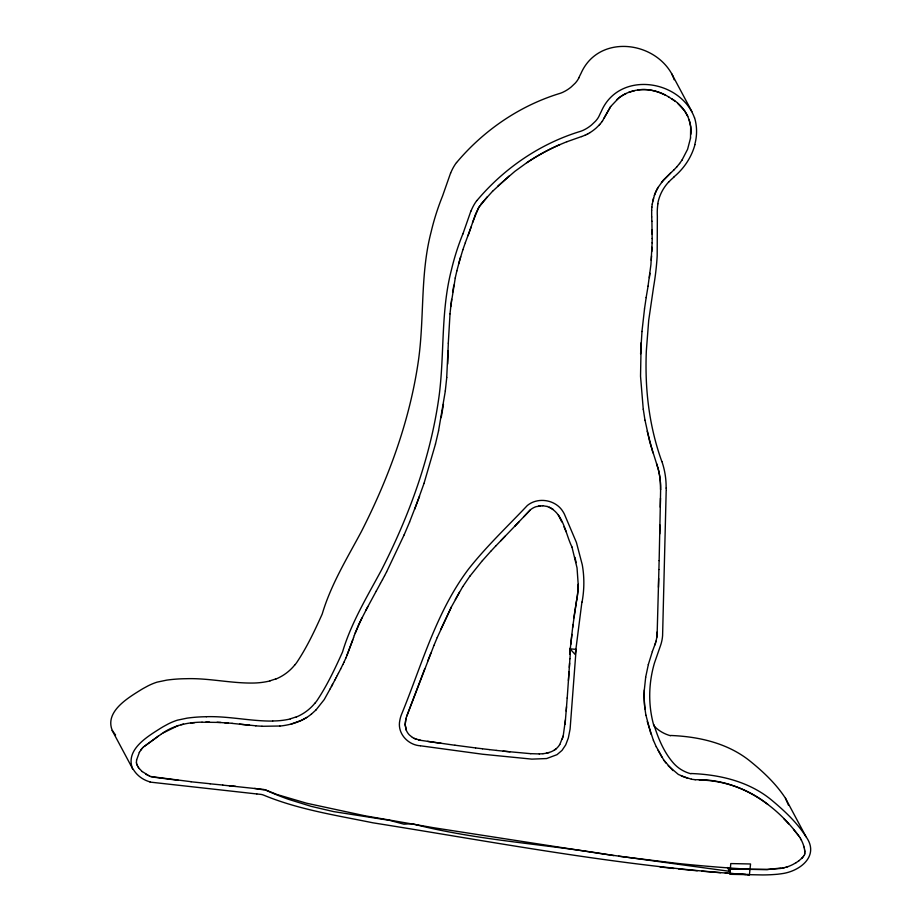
<?xml version="1.0" encoding="UTF-8"?>
<svg xmlns="http://www.w3.org/2000/svg" width="921" height="921" viewBox="0 0 921 921"><rect width="100%" height="100%" fill="white"/><g stroke="black" fill="none" stroke-linecap="round" stroke-linejoin="round"><path stroke-width="1.38" d="M652.16 238.551L651.907 221.19M666.228 488.095L666.205 490.11M690.52 138.023L690.669 126.799L689.115 119.661M690.911 134.201C692.155 119.834 684.096 106.203 671.939 98.892M652.103 242.891L652.195 238.493M136.412 762.369L136.596 760.021M660.622 489.339L660.288 507.206M651.665 210.276L651.677 216.965M660.472 498.238L659.148 560.59M666.182 490.928L662.59 635.72A42.861 39.684 -28.1 0 1 660.15 646.634L654.44 663.062A125.475 116.173 -28.1 0 0 653.576 724.712M659.747 533.927L659.943 525.016M448.343 343.119L446.708 377.552M658.918 569.489L659.114 560.647M658.457 587.31L658.895 569.558M648.027 286.212L650.928 264.569L652.137 242.833M658.665 578.469L657.203 631.921A56.987 52.762 -28.1 0 1 656.972 636.008L656.869 636.837M804.793 853.272L804.77 850.647M448.297 343.188L450.024 313.785M447.687 364.048L448.17 350.567M651.792 251.583L651.976 247.242M640.59 353.952L641.995 331.456M641.154 342.693L640.532 376.229L643.261 409.35M568.407 680.515L569.615 663.028M569.04 671.8L567.209 698.014M569.339 667.437L569.915 658.665M651.631 210.333L651.884 207.11M651.251 260.286L651.561 255.934M569.949 658.699L570.237 654.29M567.175 697.991L566.208 711.116M566.519 706.729L565.08 724.217M565.436 719.819L563.215 735.948L559.795 744.513M449.989 313.854L451.635 299.36M641.96 331.514L644.527 308.869M445.304 390.953L446.743 377.495M746.989 874.547L749.418 874.697L750.546 863.979L730.767 863.576L729.869 874.305L762.807 874.938A167.012 154.636 -28.1 0 0 777.6 874.236L780.881 873.822A32.569 30.163 -28.1 0 0 781.572 873.718C799.981 871.416 819.955 855.862 805.979 836.671L785.475 798.265C776.23 784.059 763.636 772.12 750.534 761.494C728.085 743.143 698.958 736.57 670.626 735.476M572.977 624.507L570.79 644.355M571.872 634.419L569.662 654.255L570.444 647.659M572.586 627.823L576.419 601.436A104.349 96.613 -28.1 0 0 578.192 584.282L577.041 567.9L571.953 546.982M450.714 306.624L455.273 277.958M651.849 207.179L652.264 204.048M649.386 277.612L649.95 273.295M645.679 677.28L644.309 690.048A124.427 115.206 -28.1 0 0 644.953 708.963M656.754 637.677L656.834 636.895M438.534 430.867L445.35 390.884M573.806 617.899L576.442 601.471A104.2 96.475 -28.1 0 0 578.215 584.317M644.493 308.938L646.185 297.529M804.62 854.377L804.827 853.203M656.719 637.735L656.086 641.039M657.905 203.829L657.859 204.163A64.47 59.692 -28.1 0 0 657.352 216.285L657.18 255.854A304.701 282.114 -28.1 0 1 653.622 286.707L648.706 320.324L646.335 350.878A394.752 365.487 -28.1 0 0 646.162 375.676C647.003 404.883 651.907 434.079 661.865 461.605M646.139 297.587L648.073 286.143M452.637 292.279L453.846 285.142M441.205 417.604L443.462 404.307M690.554 137.954L687.596 149.283L681.989 160.127M652.229 204.117L654.37 195.448A45.555 42.17 -28.1 0 1 658.078 187.458L663.488 179.952L673.873 169.959M645.633 677.349L648.361 664.478M581.911 602.081L575.222 654.543L570.053 648.891A6.62 6.125 -28.1 0 1 570.847 648.937L576.12 649.34L570.099 729.041L568.338 737.951L565.701 744.916L562.017 750.396L556.998 754.679L546.614 758.547L531.854 759.123L482.639 754.241L420.69 745.826M136.561 760.078L139.37 752.353M455.227 278.038L456.851 270.878M435.46 444.06L438.569 430.798M433.975 645.356L405.931 718.368L405.113 724.643L406.311 730.272A17.464 16.175 -28.1 0 0 409.385 734.97L412.424 737.422M405.965 718.403L405.136 724.677L406.334 730.307M652.77 201.146L653.484 198.257M456.816 270.947L460.65 256.752M656.12 640.981L654.819 645.022M435.495 444.003L424.028 483.341M458.6 263.878L462.883 249.706M648.326 664.536L652.379 651.515M562.247 739.103L563.192 735.914M655.683 642.605L652.333 651.573M472.519 222.594L478.483 207.87L487.359 196.76M471.149 226.969L465.312 242.741M265.467 789.919L277.163 794.57L306.681 803.239L365.107 815.822L433.469 827.703L602.058 853.813L729.513 871.312L730.261 868.94L767.135 869.528L784.416 867.674M804.298 855.333L804.655 854.308M424.063 483.283L414.692 509.232M352.789 639.83L345.951 657.882M462.837 249.787L465.358 242.672M353.583 637.562L346.895 655.671M353.537 637.62L354.401 635.294M354.343 635.363L358.833 624.219L367.905 606.479M419.562 496.258L409.557 522.08M424.696 668.911L406.714 716.216M355.172 633.107L361.849 618.083M468.075 235.649L475.639 213.856L479.668 205.924M427.735 661.036L430.821 653.185M462.883 233.98L470.884 211.093M433.975 645.333L437.222 637.574M450.588 173.067L442.575 195.954A258.398 239.241 -28.1 0 0 431.12 231.954C420.045 274.308 424.546 318.528 418.295 361.493C409.626 421.012 388.616 478.126 361.389 531.567C347.033 558.414 330.915 584.605 322.212 614.008C314.694 630.735 306.797 647.544 296.55 662.786A56.446 52.255 -28.1 0 1 295.572 664.041L294.662 665.169M404.135 534.859L409.603 522.023M437.222 637.551L451.371 606.985L462.699 586.654M404.169 534.802L386.624 571.837M440.56 629.814L451.394 607.02M345.985 657.813L343.89 662.349M604.176 117.876L610.623 106.583L618.751 98.04A34.86 32.27 -28.1 0 1 626.153 93.447C639.773 86.988 656.143 88.992 668.704 96.958M342.819 664.571L343.924 662.291M342.865 664.513L340.632 668.991M340.666 668.934L338.375 673.401M337.224 675.588L338.41 673.332M384.587 575.706L386.578 571.906M330.294 688.643L324.227 699.58L315.926 710.045M336.073 677.775L337.27 675.519M365.821 610.381L376.229 591.144M330.259 688.712L334.956 679.905M334.91 679.963L336.107 677.718M331.422 686.525L332.585 684.338M382.537 579.562L384.552 575.763M380.454 583.407L382.491 579.62M380.419 583.465L376.263 591.098M455.308 599.559L459.406 592.191M139.336 752.422L141.661 748.923M804.332 855.264L801.65 858.487M602.541 120.824L610.669 106.537M462.733 586.689L470.032 575.947M601.517 122.286L602.576 120.766M679.548 163.558L682.035 160.07M559.761 744.479C556.399 750.442 549.469 753.171 542.941 753.689M140.821 750.051L142.502 747.944M470.067 575.982L482.431 560.578M456.586 162.568C483.606 130.425 519.628 105.685 559.887 93.412A22.392 20.723 -28.1 0 0 562.063 92.607L562.558 92.399A28.367 26.272 -28.1 0 0 563.099 92.146L565.241 91.052A37.174 34.411 -28.1 0 0 571.239 86.942L575.165 83.212A28.16 26.076 -28.1 0 0 575.947 82.303A19.997 18.524 -28.1 0 0 578.825 77.928M476.894 200.594C503.914 168.451 539.925 143.711 580.184 131.438A22.392 20.723 -28.1 0 0 582.371 130.632L582.866 130.425A28.367 26.272 -28.1 0 0 583.407 130.183L585.549 129.09A37.174 34.411 -28.1 0 0 591.547 124.968L595.473 121.238A28.16 26.076 -28.1 0 0 596.255 120.329A19.997 18.524 -28.1 0 0 599.134 115.965A81.854 75.787 -28.1 0 1 601.263 111.522C618.912 70.157 680.504 79.367 694.48 117.796M600.377 123.736L601.551 122.228M480.912 204.128L492.562 191.28M661.474 182.462L670.557 173.021M676.831 166.862L679.583 163.489M314.959 703.195L315.88 702.067A56.446 52.255 -28.1 0 0 316.847 700.812C327.07 685.546 334.979 668.761 342.52 652.033C351.258 622.642 367.295 596.417 381.697 569.592C409.649 514.712 431.086 455.907 439.271 394.649C444.475 353.238 440.837 310.745 451.405 269.98A258.398 239.241 -28.1 0 1 462.849 233.969M599.122 125.152L600.411 123.667M482.466 560.601L491.354 550.643M514.701 526.363L530.174 510.004A16.613 15.381 -28.1 0 1 536.149 506.642L542.803 505.767M523.957 516.635L530.208 510.038M668.922 181.863L669.417 181.345A54.374 50.344 -28.1 0 1 670.741 179.986L674.172 176.867M491.388 550.677L495.959 545.739M673.827 170.028L676.866 166.805M495.982 545.773L519.329 521.482M500.633 540.903L505.318 536.057M599.157 125.083L596.324 127.881A43.724 40.478 -28.1 0 1 589.97 132.636M802.836 857.255L799.037 860.686M142.467 748.013L143.377 747.081M492.528 191.338L509.071 176.038M497.881 186.054L514.874 171.352L526.939 162.614A191.752 177.534 -28.1 0 1 559.876 144.585M311.39 714.143L315.961 709.976M616.586 99.859L618.785 97.994A34.814 32.223 -28.1 0 1 626.107 93.505M143.331 747.15L158.377 736.052M554.281 750.155L556.365 748.566M144.217 746.413L160.807 734.405M799.083 860.628L796.101 862.701M279.834 726.082C291.174 724.896 302.525 721.419 311.436 714.074M160.761 734.486C172.607 725.518 187.447 722.26 202.056 722.168M163.224 732.897L178.329 725.483M588.289 133.637L590.004 132.566M796.135 862.632L792.9 864.485A42.401 39.258 -28.1 0 1 787.823 866.661L782.677 868.158M306.67 717.482L301.685 720.257L291.128 724.09M586.596 134.535L588.323 133.568M584.904 135.341L586.631 134.466M566.945 141.673L559.841 144.655A191.695 177.488 -28.1 0 0 526.904 162.672M584.939 135.272L581.565 136.596M275.966 678.858L270.003 680.815M296.274 716.883L290.299 718.841M566.91 141.73L581.6 136.538M628.87 92.296L634.719 90.615M786.131 867.179L787.858 866.603M546.257 753.205L549.25 752.469M180.907 724.735L183.498 724.171M781.031 868.422L767.158 869.493L748.715 869.378M538.359 506.101L540.569 505.802M637.919 89.97C647.348 88.358 656.961 90.995 665.388 95.151M190.843 723.077L194.55 722.697M279.88 726.013L261.955 726.289M539.269 753.919L542.964 753.723M202.01 722.237L220.879 722.432M272.697 721.074C250.489 721.27 228.615 716.02 206.385 716.699M205.763 722.133L209.528 722.122M539.292 753.942L530.784 753.654M730.261 868.94L750.12 869.343A1658.007 1535.1 -28.1 0 1 677.706 863.449L618.59 856.231M739.482 869.102L745.642 869.286L742.568 869.194M217.068 722.306L232.138 723.307M695.182 779.753C737.157 778.372 774.964 803.365 799.014 836.268M699.2 779.995C723.975 780.34 748.428 789.021 767.849 804.401M745.768 874.466L740.898 874.167M749.418 874.697C622.78 866.776 497.904 842.646 372.786 822.787C336.038 815.269 298.3 809.536 263.452 795.053A12.054 11.156 -28.1 0 0 260.758 794.374L256.959 793.971M739.678 874.087L736.029 873.845M734.808 873.764L725.264 873.085M255.785 725.863L261.99 726.232M256.775 793.96L151.067 782.205A17.165 15.887 -28.1 0 1 149.939 781.964M224.597 722.743L228.35 723.043M720.602 872.728L701.94 871.197M530.807 753.689L503.165 751.145M697.278 870.782L678.65 868.975M255.819 725.794L239.529 724.148M232.092 723.376L249.568 725.207M542.757 505.733L547.201 506.481M510.027 751.812L496.258 750.408M222.801 785.129L264.131 789.493M229.225 785.705L235.58 786.361M222.859 785.06L210.092 783.817M210.138 783.748L191.027 781.779M254.61 788.422L266.065 790.253A299.624 277.417 -28.1 0 0 288.63 799.359L311.068 806.324L333.632 811.608L389.571 820.346L403.974 824.191L412.044 823.696C478.149 840.861 546.683 843.97 613.777 855.609M673.999 868.503L660.069 866.972M191.073 781.699L150.584 776.53M489.373 749.625L496.223 750.362M482.489 748.808L489.327 749.579M178.34 780.329L153.036 777.094M475.604 747.956L482.443 748.761M475.558 747.921L454.951 745.216M454.986 745.262L420.678 740.346L414.243 738.458M691.395 779.235L695.217 779.696M441.274 743.351L427.563 741.382M420.379 745.791C407.922 745.066 397.009 733.243 399.818 720.51A29.921 27.711 -28.1 0 1 401.464 714.581C421.68 665.434 436.07 612.005 468.593 569.005C486.472 546.326 507.563 526.398 527.365 505.479C538.083 496.672 555.858 499.712 562.996 511.662A31.337 29.012 -28.1 0 1 564.412 514.183L576.408 542.446L582.256 564.723A115.643 107.066 -28.1 0 1 582.049 602.092M418.387 739.931L420.713 740.38M690.934 773.513C719.762 774.549 749.372 781.492 771.994 800.418C784.669 810.998 797.102 822.637 805.979 836.671M681.344 776.046L691.429 779.166M151.861 776.806L149.34 776.081M687.872 778.372L678.386 774.469L668.209 765.765M547.166 506.446C563.514 512.398 565.16 533.271 571.964 547.005M416.2 739.252L412.447 737.456M142.202 771.533L149.375 776.012M549.296 507.195L553.279 509.451M148.12 775.459L145.656 774.101M668.75 96.901L674.909 101.091M672.986 770.601L663.857 760.239L656.305 746.758M142.168 771.591L139.301 768.528M677.741 103.394L684.717 110.946L687.803 116.322M783.783 818.631L788.744 823.915M793.511 829.464L798.196 835.163M139.267 768.598L137.816 766.399M663.891 760.17L665.998 763.072M799.06 836.199L799.819 837.5M138.472 767.538L137.241 765.316M112.661 731.355C103.981 712.394 127.063 698.452 140.51 690.105A101.851 94.299 -28.1 0 1 143.031 688.586L148.051 685.857A57.275 53.027 -28.1 0 1 157.031 682.15L166.793 680.112A144.551 133.833 -28.1 0 1 186.077 678.708C208.307 677.948 230.192 683.267 252.389 683.048A73.715 68.258 -28.1 0 0 270.026 680.93M132.969 769.38L112.166 730.468M799.865 837.431L800.602 838.824M661.888 757.085L658.101 750.362M558.207 514.712L561.775 521.873M691.913 111.614L671.605 73.588C652.782 40.236 597.925 34.63 580.955 73.496A81.854 75.787 -28.1 0 0 578.791 77.917M785.475 798.265L788.56 805.345M727.475 867.501L729.513 871.312M800.648 838.766L801.351 840.24M671.605 73.588L672.721 75.89M132.474 768.505C125.279 749.544 147.498 736.57 160.807 728.131A101.851 94.299 -28.1 0 1 163.328 726.611L168.359 723.883A57.275 53.027 -28.1 0 1 177.339 720.187L187.101 718.138A144.551 133.833 -28.1 0 1 206.385 716.734M653.461 740.415L656.27 746.816M564.02 526.812L566.185 531.808M136.792 764.246L137.206 765.386M672.848 76.19L673.47 77.767M653.426 740.472L647.244 721.477M673.723 78.435L674.172 79.77M645.022 420.241L649.789 442.092L658.008 468.236A84.605 78.331 -28.1 0 1 660.553 489.396M656.558 463.631L657.974 468.294M650.963 734.152L645.932 715.191M803.78 846.307L803.319 844.707A45.854 42.458 -28.1 0 0 801.397 840.182M653.91 724.608C658.262 738.515 664.006 752.561 673.85 763.555A38.647 35.781 -28.1 0 0 690.842 773.755M652.943 452.844L647.198 431.155M803.814 846.238L804.194 847.827M136.55 763.336L136.757 764.315M574.957 557.343L576.132 562.604M804.24 847.757L804.517 849.3M643.295 409.281L644.988 420.31M804.551 849.231L804.816 852.04M645.897 715.249L644.988 708.894A124.427 115.206 -28.1 0 1 644.343 689.979M136.446 762.312L136.515 763.394M651.711 216.896L651.872 221.259M652.126 229.882L652.172 234.21M149.973 781.883A31.475 29.15 -28.1 0 1 133.2 769.242M290.322 718.956A73.715 68.258 -28.1 0 1 272.697 720.959M314.924 703.172A44.139 40.869 -28.1 0 1 296.32 717.01M470.965 211.128A47.547 44.024 -28.1 0 1 476.802 200.548M694.572 117.773A53.533 49.573 -28.1 0 1 694.756 144.609M694.952 144.655A63.169 58.483 -28.1 0 1 674.103 176.774M657.755 203.817A43.149 39.948 -28.1 0 1 668.853 181.794M661.923 461.582A89.487 82.855 -28.1 0 1 666.125 488.095M658.02 468.236A86.194 79.805 -28.1 0 1 660.576 489.339M654.405 195.367A45.555 42.17 -28.1 0 1 658.124 187.389M657.191 631.921A56.837 52.624 -28.1 0 1 656.938 636.066M115.574 734.946A31.475 29.15 -28.1 0 1 115.24 734.555M114.918 734.152A31.475 29.15 -28.1 0 1 112.903 731.216M294.628 665.135A44.139 40.869 -28.1 0 1 276.024 678.984M450.657 173.09A47.547 44.024 -28.1 0 1 456.505 162.51M670.534 735.729A38.647 35.781 -28.1 0 1 653.599 725.483"/></g></svg>
